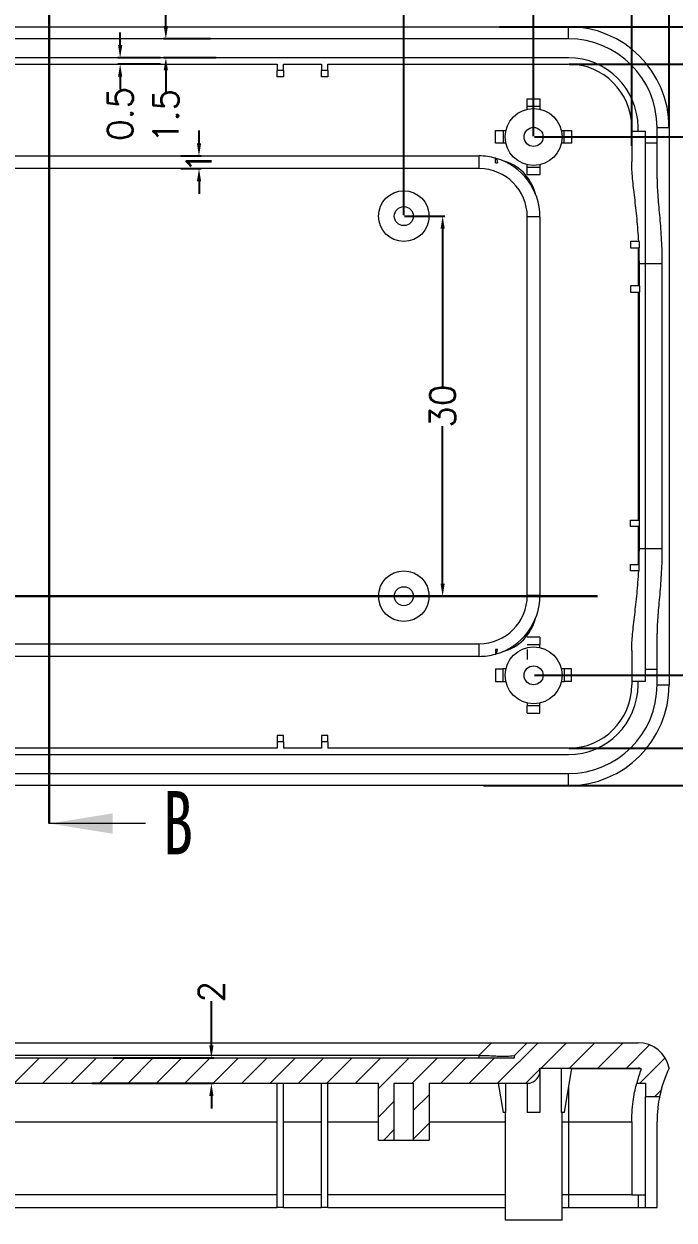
# Model space of a CAD drawing. Header units: inches. Extents: x 1309 to 2377, y 1126 to 1407.
# Drawn here: x 2067.1 to 2118.4, y 1260.8 to 1355.2 of the extents above; entities that cross this region are included whole.
import ezdxf

# ---------------------------------------------------------------- set-up
doc = ezdxf.new("R2010")
doc.units = ezdxf.units.IN
doc.header["$LTSCALE"] = 15
doc.linetypes.add('PHANTOM', pattern=[12.7, 6.35, -1.27, 1.27, -1.27, 1.27, -1.27])
doc.styles.add('SLDTEXTSTYLE6', font='TXT', dxfattribs={"width": 0.7})
doc.styles.get("Standard").update_dxf_attribs({"font": 'txt', "bigfont": 'gbcbig.shx'})
doc.dimstyles.new('2.5', dxfattribs={"dimtxt": 2, "dimasz": 1, "dimexe": 0.18, "dimexo": 0.0625, "dimgap": 0.09, "dimtad": 0, "dimdsep": 46, "dimtxsty": 'Standard', "dimcen": 1, "dimclrd": 3, "dimclre": 3, "dimadec": 0, "dimazin": 2, "dimtfac": 1, "dimtofl": 0, "dimtmove": 0, "dimatfit": 3, "dimfxl": 0, "dimtolj": 1, "dimtzin": 0, "dimarcsym": 0})

# ---------------------------------------------------------------- blocks, each defined once
blk = doc.blocks.new('*D145')
at = {"color": 3, "lineweight": -2, "transparency": 16777216}
for p, q in [((2041.075, 1340.071), (2041.075, 1365.47)), ((2097.075, 1340.071), (2097.075, 1365.47)), ((2042.075, 1365.29), (2067.319, 1365.29)), ((2096.075, 1365.29), (2070.832, 1365.29))]:
    blk.add_line(p, q, dxfattribs=at)
at = {"color": 3, "transparency": 16777216}
for points in [[(2042.075, 1365.456), (2042.075, 1365.123), (2041.075, 1365.29)], [(2096.075, 1365.456), (2096.075, 1365.123), (2097.075, 1365.29)]]:
    blk.add_solid(points, dxfattribs=at)
at = {"layer": 'Defpoints', "color": 0, "transparency": 16777216}
for p in [(2097.075, 1365.29), (2041.075, 1340.008), (2097.075, 1340.008)]:
    blk.add_point(p, dxfattribs=at)
at = {"color": 0, "transparency": 16777216, "insert": (2069.075, 1365.29), "char_height": 2, "attachment_point": 5}
blk.add_mtext('\\A1;56', dxfattribs=at)
blk = doc.blocks.new('*D146')
at = {"color": 3, "lineweight": -2, "transparency": 16777216}
for p, q in [((2030.825, 1346.32), (2030.825, 1369.396)), ((2031.825, 1369.216), (2065.985, 1369.216)), ((2106.325, 1369.216), (2072.165, 1369.216)), ((2107.325, 1346.32), (2107.325, 1369.396))]:
    blk.add_line(p, q, dxfattribs=at)
at = {"color": 3, "transparency": 16777216}
for points in [[(2031.825, 1369.383), (2031.825, 1369.05), (2030.825, 1369.216)], [(2106.325, 1369.383), (2106.325, 1369.05), (2107.325, 1369.216)]]:
    blk.add_solid(points, dxfattribs=at)
at = {"layer": 'Defpoints', "color": 0, "transparency": 16777216}
for p in [(2107.325, 1369.216), (2030.825, 1346.258), (2107.325, 1346.258)]:
    blk.add_point(p, dxfattribs=at)
at = {"color": 0, "transparency": 16777216, "insert": (2069.075, 1369.216), "char_height": 2, "attachment_point": 5}
blk.add_mtext('\\A1;76.5', dxfattribs=at)
blk = doc.blocks.new('*D147')
at = {"color": 3, "lineweight": -2, "transparency": 16777216}
for p, q in [((2023.075, 1341.267), (2023.075, 1372.425)), ((2024.075, 1372.245), (2067.319, 1372.245)), ((2114.075, 1372.245), (2070.832, 1372.245)), ((2115.075, 1345.57), (2115.075, 1372.425))]:
    blk.add_line(p, q, dxfattribs=at)
at = {"color": 3, "transparency": 16777216}
for points in [[(2024.075, 1372.411), (2024.075, 1372.078), (2023.075, 1372.245)], [(2114.075, 1372.411), (2114.075, 1372.078), (2115.075, 1372.245)]]:
    blk.add_solid(points, dxfattribs=at)
at = {"layer": 'Defpoints', "color": 0, "transparency": 16777216}
for p in [(2115.075, 1372.245), (2115.075, 1345.507), (2023.075, 1341.204)]:
    blk.add_point(p, dxfattribs=at)
at = {"color": 0, "transparency": 16777216, "insert": (2069.075, 1372.245), "char_height": 2, "attachment_point": 5}
blk.add_mtext('\\A1;92', dxfattribs=at)
blk = doc.blocks.new('*D150')
at = {"color": 3, "lineweight": -2, "transparency": 16777216}
for p, q in [((2020.126, 1344.378), (2020.126, 1377.341)), ((2021.126, 1377.161), (2065.985, 1377.161)), ((2117.025, 1377.161), (2072.165, 1377.161)), ((2118.025, 1347.071), (2118.025, 1377.341))]:
    blk.add_line(p, q, dxfattribs=at)
at = {"color": 3, "transparency": 16777216}
for points in [[(2021.126, 1377.327), (2021.126, 1376.994), (2020.126, 1377.161)], [(2117.025, 1377.327), (2117.025, 1376.994), (2118.025, 1377.161)]]:
    blk.add_solid(points, dxfattribs=at)
at = {"layer": 'Defpoints', "color": 0, "transparency": 16777216}
for p in [(2020.126, 1377.161), (2118.025, 1347.008), (2020.126, 1344.316)]:
    blk.add_point(p, dxfattribs=at)
at = {"color": 0, "transparency": 16777216, "insert": (2069.075, 1377.161), "char_height": 2, "attachment_point": 5}
blk.add_mtext('\\A1;97.9', dxfattribs=at)
blk = doc.blocks.new('*D151')
at = {"color": 3, "lineweight": -2, "transparency": 16777216}
for p, q in [((2097.138, 1340.008), (2100.321, 1340.008)), ((2100.141, 1339.008), (2100.141, 1326.598)), ((2100.141, 1311.008), (2100.141, 1323.418)), ((2097.138, 1310.008), (2100.321, 1310.008))]:
    blk.add_line(p, q, dxfattribs=at)
at = {"color": 3, "transparency": 16777216}
for points in [[(2099.974, 1339.008), (2100.307, 1339.008), (2100.141, 1340.008)], [(2099.974, 1311.008), (2100.307, 1311.008), (2100.141, 1310.008)]]:
    blk.add_solid(points, dxfattribs=at)
at = {"layer": 'Defpoints', "color": 0, "transparency": 16777216}
for p in [(2097.075, 1340.008), (2100.141, 1340.008), (2097.075, 1310.008)]:
    blk.add_point(p, dxfattribs=at)
at = {"color": 0, "transparency": 16777216, "insert": (2100.141, 1325.008), "char_height": 2, "attachment_point": 5, "rotation": 90}
blk.add_mtext('\\A1;30', dxfattribs=at)
blk = doc.blocks.new('*D155')
at = {"color": 3, "lineweight": -2, "transparency": 16777216}
for p, q in [((2107.388, 1346.258), (2125.659, 1346.258)), ((2125.479, 1345.258), (2125.479, 1326.472)), ((2125.479, 1304.759), (2125.479, 1320.292)), ((2107.388, 1303.759), (2125.659, 1303.759))]:
    blk.add_line(p, q, dxfattribs=at)
at = {"color": 3, "transparency": 16777216}
for points in [[(2125.313, 1345.258), (2125.646, 1345.258), (2125.479, 1346.258)], [(2125.313, 1304.759), (2125.646, 1304.759), (2125.479, 1303.759)]]:
    blk.add_solid(points, dxfattribs=at)
at = {"layer": 'Defpoints', "color": 0, "transparency": 16777216}
for p in [(2107.325, 1346.258), (2107.325, 1303.759), (2125.479, 1303.759)]:
    blk.add_point(p, dxfattribs=at)
at = {"color": 0, "transparency": 16777216, "insert": (2125.479, 1323.382), "char_height": 2, "attachment_point": 5, "rotation": 90}
blk.add_mtext('\\A1;42.5', dxfattribs=at)
blk = doc.blocks.new('*D158')
at = {"color": 3, "lineweight": -2, "transparency": 16777216}
for p, q in [((2104.641, 1354.958), (2136.946, 1354.958)), ((2136.766, 1353.958), (2136.766, 1328.098)), ((2136.766, 1296.059), (2136.766, 1321.918)), ((2103.367, 1295.059), (2136.946, 1295.059))]:
    blk.add_line(p, q, dxfattribs=at)
at = {"color": 3, "transparency": 16777216}
for points in [[(2136.599, 1353.958), (2136.932, 1353.958), (2136.766, 1354.958)], [(2136.599, 1296.059), (2136.932, 1296.059), (2136.766, 1295.059)]]:
    blk.add_solid(points, dxfattribs=at)
at = {"layer": 'Defpoints', "color": 0, "transparency": 16777216}
for p in [(2104.579, 1354.958), (2136.766, 1354.958), (2103.305, 1295.059)]:
    blk.add_point(p, dxfattribs=at)
at = {"color": 0, "transparency": 16777216, "insert": (2136.766, 1325.008), "char_height": 2, "attachment_point": 5, "rotation": 90}
blk.add_mtext('\\A1;59.9', dxfattribs=at)
blk = doc.blocks.new('*D165')
at = {"color": 3, "lineweight": -2, "transparency": 16777216}
for p, q in [((2080.897, 1345.758), (2080.897, 1346.758)), ((2079.47, 1344.758), (2081.077, 1344.758)), ((2079.47, 1343.758), (2081.077, 1343.758)), ((2080.897, 1342.758), (2080.897, 1341.758))]:
    blk.add_line(p, q, dxfattribs=at)
at = {"color": 3, "transparency": 16777216}
for points in [[(2080.731, 1345.758), (2081.064, 1345.758), (2080.897, 1344.758)], [(2080.731, 1342.758), (2081.064, 1342.758), (2080.897, 1343.758)]]:
    blk.add_solid(points, dxfattribs=at)
at = {"layer": 'Defpoints', "color": 0, "transparency": 16777216}
for p in [(2079.407, 1344.758), (2079.407, 1343.758), (2080.897, 1343.758)]:
    blk.add_point(p, dxfattribs=at)
at = {"color": 0, "transparency": 16777216, "insert": (2080.897, 1344.258), "char_height": 2, "attachment_point": 5, "rotation": 90}
blk.add_mtext('\\A1;1', dxfattribs=at)
blk = doc.blocks.new('*D166')
at = {"color": 3, "lineweight": -2, "transparency": 16777216}
for p, q in [((2074.668, 1353.508), (2074.668, 1354.508)), ((2077.863, 1352.508), (2074.488, 1352.508)), ((2077.863, 1352.008), (2074.488, 1352.008)), ((2074.668, 1351.008), (2074.668, 1350.008))]:
    blk.add_line(p, q, dxfattribs=at)
at = {"color": 3, "transparency": 16777216}
for points in [[(2074.502, 1353.508), (2074.835, 1353.508), (2074.668, 1352.508)], [(2074.502, 1351.008), (2074.835, 1351.008), (2074.668, 1352.008)]]:
    blk.add_solid(points, dxfattribs=at)
at = {"layer": 'Defpoints', "color": 0, "transparency": 16777216}
for p in [(2077.925, 1352.508), (2074.668, 1352.008), (2077.925, 1352.008)]:
    blk.add_point(p, dxfattribs=at)
at = {"color": 0, "transparency": 16777216, "insert": (2074.668, 1348.085), "char_height": 2, "attachment_point": 5, "rotation": 90}
blk.add_mtext('\\A1;0.5', dxfattribs=at)
blk = doc.blocks.new('*D167')
at = {"color": 3, "lineweight": -2, "transparency": 16777216}
for p, q in [((2078.278, 1355.008), (2078.278, 1356.008)), ((2081.809, 1354.008), (2078.098, 1354.008)), ((2082.255, 1352.508), (2078.098, 1352.508)), ((2078.278, 1351.508), (2078.278, 1349.675))]:
    blk.add_line(p, q, dxfattribs=at)
at = {"color": 3, "transparency": 16777216}
for points in [[(2078.111, 1355.008), (2078.445, 1355.008), (2078.278, 1354.008)], [(2078.111, 1351.508), (2078.445, 1351.508), (2078.278, 1352.508)]]:
    blk.add_solid(points, dxfattribs=at)
at = {"layer": 'Defpoints', "color": 0, "transparency": 16777216}
for p in [(2081.871, 1354.008), (2078.278, 1352.508), (2082.318, 1352.508)]:
    blk.add_point(p, dxfattribs=at)
at = {"color": 0, "transparency": 16777216, "insert": (2078.278, 1347.918), "char_height": 2, "attachment_point": 5, "rotation": 90}
blk.add_mtext('\\A1;1.5', dxfattribs=at)
blk = doc.blocks.new('*D169')
at = {"color": 3, "lineweight": -2, "transparency": 16777216}
for p, q in [((2081.876, 1274.557), (2081.876, 1278.027)), ((2074.114, 1273.557), (2082.056, 1273.557)), ((2072.429, 1271.557), (2082.056, 1271.557)), ((2081.876, 1270.557), (2081.876, 1269.557))]:
    blk.add_line(p, q, dxfattribs=at)
at = {"color": 3, "transparency": 16777216}
for points in [[(2081.709, 1274.557), (2082.042, 1274.557), (2081.876, 1273.557)], [(2081.709, 1270.557), (2082.042, 1270.557), (2081.876, 1271.557)]]:
    blk.add_solid(points, dxfattribs=at)
at = {"layer": 'Defpoints', "color": 0, "transparency": 16777216}
for p in [(2074.052, 1273.557), (2081.876, 1273.557), (2072.367, 1271.557)]:
    blk.add_point(p, dxfattribs=at)
at = {"color": 0, "transparency": 16777216, "insert": (2081.876, 1278.784), "char_height": 2, "attachment_point": 5, "rotation": 90}
blk.add_mtext('\\A1;2', dxfattribs=at)
blk = doc.blocks.new('*D190')
at = {"color": 3, "lineweight": -2, "transparency": 16777216}
for p, q in [((2110.138, 1352.008), (2131.604, 1352.008)), ((2131.424, 1351.008), (2131.424, 1326.765)), ((2131.424, 1299.008), (2131.424, 1323.252)), ((2110.138, 1298.008), (2131.604, 1298.008))]:
    blk.add_line(p, q, dxfattribs=at)
at = {"color": 3, "transparency": 16777216}
for points in [[(2131.257, 1351.008), (2131.59, 1351.008), (2131.424, 1352.008)], [(2131.257, 1299.008), (2131.59, 1299.008), (2131.424, 1298.008)]]:
    blk.add_solid(points, dxfattribs=at)
at = {"layer": 'Defpoints', "color": 0, "transparency": 16777216}
for p in [(2110.075, 1352.008), (2110.075, 1298.008), (2131.424, 1298.008)]:
    blk.add_point(p, dxfattribs=at)
at = {"color": 0, "transparency": 16777216, "insert": (2131.424, 1325.008), "char_height": 2, "attachment_point": 5, "rotation": 90}
blk.add_mtext('\\A1;54', dxfattribs=at)

msp = doc.modelspace()

# ---------------------------------------------------------------- hatches: boundary and pattern name
at = {"linetype": 'Continuous', "lineweight": 0}
h = msp.add_hatch(dxfattribs=at)
h.set_pattern_fill('ANSI31', color=4, scale=0.5, style=0)
edge = h.paths.add_edge_path(flags=0)
edge.add_arc((2011.075, 1268.504), 10, 0, 25.16984, ccw=False)
edge.add_line((2021.075, 1268.504), (2021.075, 1261.757))
edge.add_line((2021.075, 1261.757), (2022.575, 1261.757))
edge.add_line((2022.575, 1261.757), (2022.575, 1262.757))
edge.add_line((2022.575, 1262.757), (2023.075, 1262.757))
edge.add_line((2023.075, 1262.757), (2023.075, 1268.504))
edge.add_arc((2011.075, 1268.504), 12, 0, 20.40693)
edge.add_arc((2022.575, 1272.257), 0.5, 90, 120.41399, ccw=False)
edge.add_line((2022.575, 1272.757), (2030.326, 1272.757))
edge.add_line((2030.326, 1272.757), (2030.326, 1272.557))
edge.add_spline(control_points=[(2030.326, 1272.557), (2030.326, 1272.454), (2030.342, 1272.351), (2030.373, 1272.253), (2030.407, 1272.147), (2030.459, 1272.045), (2030.527, 1271.955), (2030.594, 1271.866), (2030.678, 1271.787), (2030.771, 1271.725), (2030.864, 1271.663), (2030.969, 1271.616), (2031.078, 1271.588), (2031.158, 1271.567), (2031.242, 1271.557), (2031.326, 1271.557)], knot_values=[0.003722, 0.003722, 0.003722, 0.003722, 0.004029, 0.004029, 0.004029, 0.004365, 0.004365, 0.004365, 0.004701, 0.004701, 0.004701, 0.005037, 0.005037, 0.005037, 0.005286, 0.005286, 0.005286, 0.005286], weights=[1, 1, 1, 1, 1, 1, 1, 1, 1, 1, 1, 1, 1, 1, 1, 1], degree=3, periodic=0)
edge.add_line((2031.326, 1271.557), (2039.075, 1271.557))
edge.add_line((2039.075, 1271.557), (2039.075, 1267.057))
edge.add_line((2039.075, 1267.057), (2040.325, 1267.057))
edge.add_line((2040.325, 1267.057), (2040.325, 1271.557))
edge.add_line((2040.325, 1271.557), (2041.825, 1271.557))
edge.add_line((2041.825, 1271.557), (2041.825, 1267.057))
edge.add_line((2041.825, 1267.057), (2043.075, 1267.057))
edge.add_line((2043.075, 1267.057), (2043.075, 1271.557))
edge.add_line((2043.075, 1271.557), (2095.075, 1271.557))
edge.add_line((2095.075, 1271.557), (2095.075, 1267.057))
edge.add_line((2095.075, 1267.057), (2096.325, 1267.057))
edge.add_line((2096.325, 1267.057), (2096.325, 1271.557))
edge.add_line((2096.325, 1271.557), (2097.825, 1271.557))
edge.add_line((2097.825, 1271.557), (2097.825, 1267.057))
edge.add_line((2097.825, 1267.057), (2099.075, 1267.057))
edge.add_line((2099.075, 1267.057), (2099.075, 1271.557))
edge.add_line((2099.075, 1271.557), (2106.825, 1271.557))
edge.add_spline(control_points=[(2106.825, 1271.557), (2106.893, 1271.557), (2106.96, 1271.564), (2107.027, 1271.577), (2107.136, 1271.6), (2107.244, 1271.642), (2107.34, 1271.699), (2107.4, 1271.735), (2107.456, 1271.778), (2107.507, 1271.826), (2107.589, 1271.902), (2107.659, 1271.994), (2107.711, 1272.093), (2107.763, 1272.192), (2107.798, 1272.302), (2107.815, 1272.412), (2107.821, 1272.46), (2107.825, 1272.509), (2107.825, 1272.557)], knot_values=[0.005506, 0.005506, 0.005506, 0.005506, 0.005708, 0.005708, 0.005708, 0.006044, 0.006044, 0.006044, 0.006252, 0.006252, 0.006252, 0.006588, 0.006588, 0.006588, 0.006924, 0.006924, 0.006924, 0.007068, 0.007068, 0.007068, 0.007068], weights=[1, 1, 1, 1, 1, 1, 1, 1, 1, 1, 1, 1, 1, 1, 1, 1, 1, 1, 1], degree=3, periodic=0)
edge.add_line((2107.825, 1272.557), (2107.825, 1272.757))
edge.add_line((2107.825, 1272.757), (2115.575, 1272.757))
edge.add_arc((2115.575, 1272.257), 0.5, 59.58601, 90, ccw=False)
edge.add_arc((2127.075, 1268.504), 12, 159.59307, 165.22369)
edge.add_line((2115.472, 1271.564), (2116.175, 1271.564))
edge.add_line((2116.175, 1271.564), (2116.175, 1270.485))
edge.add_line((2116.175, 1270.485), (2117.274, 1270.485))
edge.add_arc((2127.075, 1268.504), 10, 154.83016, 168.57076, ccw=False)
edge.add_arc((2115.575, 1272.257), 2.5, 11.53696, 90)
edge.add_line((2115.575, 1274.757), (2106.825, 1274.757))
edge.add_line((2106.825, 1274.757), (2105.904, 1273.835))
edge.add_ellipse((2103.075, 1276.664), major_axis=(-4.899, -4.899), ratio=0.57735, start_angle=89.08175, end_angle=90, ccw=False)
edge.add_line((2105.825, 1273.757), (2105.825, 1273.557))
edge.add_line((2105.825, 1273.557), (2032.326, 1273.557))
edge.add_line((2032.326, 1273.557), (2032.326, 1273.757))
edge.add_ellipse((2035.075, 1276.664), major_axis=(-4.899, 4.899), ratio=0.57735, start_angle=90, end_angle=90.91825, ccw=False)
edge.add_line((2032.247, 1273.835), (2031.325, 1274.757))
edge.add_line((2031.325, 1274.757), (2022.575, 1274.757))
edge.add_arc((2022.575, 1272.257), 2.5, 90, 168.46304)

# ---------------------------------------------------------------- linework, layer by layer
at = {"color": 1, "linetype": 'PHANTOM', "lineweight": 30}
for p, q in [((2069.075, 1357.958), (2069.075, 1292.059)), ((2017.126, 1310.008), (2121.025, 1310.008))]:
    msp.add_line(p, q, dxfattribs=at)
at = {"color": 7, "linetype": 'Continuous', "lineweight": 15}
for p, q in [((2028.075, 1354.958), (2110.075, 1354.958)), ((2110.075, 1354.008), (2110.075, 1354.958)), ((2110.075, 1354.008), (2028.075, 1354.008)), ((2110.075, 1352.508), (2028.075, 1352.508)), ((2051.075, 1352.008), (2087.075, 1352.008)), ((2087.075, 1352.008), (2087.075, 1351.508)), ((2087.575, 1351.508), (2087.075, 1351.508)), ((2087.075, 1351.008), (2087.075, 1351.508)), ((2087.575, 1352.008), (2090.575, 1352.008)), ((2087.575, 1351.508), (2087.575, 1352.008)), ((2087.575, 1351.508), (2087.575, 1351.008)), ((2090.575, 1352.008), (2090.575, 1351.508)), ((2090.575, 1351.008), (2090.575, 1351.508)), ((2091.075, 1351.508), (2090.575, 1351.508)), ((2091.075, 1352.008), (2110.075, 1352.008)), ((2091.075, 1351.508), (2091.075, 1352.008)), ((2091.075, 1351.508), (2091.075, 1351.008)), ((2087.575, 1351.008), (2087.075, 1351.008)), ((2091.075, 1351.008), (2090.575, 1351.008)), ((2106.825, 1349.258), (2107.825, 1349.258)), ((2106.825, 1348.668), (2106.825, 1349.258)), ((2106.825, 1348.452), (2106.825, 1348.668)), ((2107.825, 1348.668), (2106.825, 1348.668)), ((2107.825, 1349.258), (2107.825, 1348.668)), ((2107.825, 1348.668), (2107.825, 1348.452)), ((2104.325, 1345.758), (2104.325, 1346.758)), ((2104.325, 1346.758), (2104.915, 1346.758)), ((2104.915, 1346.758), (2104.915, 1345.758)), ((2104.915, 1346.758), (2105.132, 1346.758)), ((2109.519, 1346.758), (2109.736, 1346.758)), ((2109.736, 1346.758), (2110.325, 1346.758)), ((2109.736, 1345.758), (2109.736, 1346.758)), ((2110.325, 1346.758), (2110.325, 1345.758)), ((2115.075, 1347.008), (2115.075, 1346.711)), ((2115.075, 1346.711), (2115.575, 1346.711)), ((2115.075, 1346.711), (2115.075, 1344.304)), ((2115.575, 1346.711), (2115.575, 1347.008)), ((2115.575, 1346.711), (2116.175, 1346.711)), ((2116.175, 1345.758), (2116.175, 1346.711)), ((2117.075, 1345.758), (2117.075, 1347.008)), ((2117.075, 1347.008), (2118.025, 1347.008)), ((2118.025, 1347.008), (2118.025, 1303.008)), ((2104.915, 1345.758), (2104.325, 1345.758)), ((2105.132, 1345.758), (2104.915, 1345.758)), ((2109.736, 1345.758), (2109.519, 1345.758)), ((2110.325, 1345.758), (2109.736, 1345.758)), ((2117.075, 1345.758), (2116.175, 1345.758)), ((2116.175, 1336.258), (2116.175, 1345.758)), ((2117.075, 1342.946), (2117.075, 1345.758)), ((2035.125, 1344.758), (2103.025, 1344.758)), ((2103.025, 1343.758), (2103.025, 1344.758)), ((2103.025, 1343.758), (2035.125, 1343.758)), ((2106.825, 1343.847), (2106.825, 1344.064)), ((2106.825, 1343.258), (2106.825, 1343.847)), ((2107.825, 1343.847), (2106.825, 1343.847)), ((2107.825, 1344.064), (2107.825, 1343.847)), ((2107.825, 1343.847), (2107.825, 1343.258)), ((2107.825, 1343.258), (2106.825, 1343.258)), ((2107.825, 1339.958), (2106.825, 1339.958)), ((2106.825, 1310.058), (2106.825, 1339.958)), ((2107.825, 1339.958), (2107.825, 1310.058)), ((2115.653, 1338.008), (2114.975, 1338.008)), ((2114.975, 1338.008), (2114.975, 1337.508)), ((2115.653, 1338.008), (2115.653, 1337.508)), ((2114.975, 1337.508), (2115.653, 1337.508)), ((2115.575, 1337.508), (2115.575, 1334.508)), ((2115.677, 1336.258), (2116.175, 1336.258)), ((2115.677, 1334.508), (2115.677, 1336.258)), ((2116.175, 1336.258), (2117.462, 1336.258)), ((2116.175, 1313.758), (2116.175, 1336.258)), ((2117.462, 1336.258), (2117.462, 1313.758)), ((2114.975, 1334.508), (2114.975, 1334.008)), ((2115.677, 1334.508), (2114.975, 1334.508)), ((2115.677, 1334.508), (2115.677, 1334.008)), ((2114.975, 1334.008), (2115.677, 1334.008)), ((2115.575, 1334.008), (2115.575, 1316.008)), ((2115.677, 1316.008), (2115.677, 1334.008)), ((2114.975, 1315.508), (2114.975, 1316.008)), ((2114.975, 1316.008), (2115.677, 1316.008)), ((2115.677, 1315.508), (2114.975, 1315.508)), ((2115.575, 1315.508), (2115.575, 1312.508)), ((2115.677, 1315.508), (2115.677, 1316.008)), ((2115.677, 1313.758), (2115.677, 1315.508)), ((2115.677, 1313.758), (2116.175, 1313.758)), ((2116.175, 1313.758), (2117.462, 1313.758)), ((2116.175, 1304.258), (2116.175, 1313.758)), ((2114.975, 1312.008), (2114.975, 1312.508)), ((2114.975, 1312.508), (2115.63, 1312.508)), ((2115.63, 1312.508), (2115.653, 1312.508)), ((2115.63, 1312.508), (2115.63, 1312.008)), ((2115.63, 1312.008), (2114.975, 1312.008)), ((2107.825, 1310.058), (2106.825, 1310.058)), ((2117.075, 1304.258), (2117.075, 1307.07)), ((2035.125, 1306.258), (2103.025, 1306.258)), ((2103.025, 1305.258), (2103.025, 1306.258)), ((2107.825, 1306.759), (2106.825, 1306.759)), ((2107.825, 1306.17), (2106.825, 1306.17)), ((2107.825, 1306.759), (2107.825, 1306.17)), ((2107.825, 1305.953), (2107.825, 1306.17)), ((2103.025, 1305.258), (2035.125, 1305.258)), ((2106.825, 1305.809), (2106.825, 1305.22)), ((2106.825, 1305.22), (2106.825, 1305.003)), ((2115.075, 1305.713), (2115.075, 1303.306)), ((2104.325, 1304.259), (2104.915, 1304.259)), ((2104.325, 1304.259), (2104.325, 1303.259)), ((2104.915, 1303.259), (2104.915, 1304.259)), ((2105.132, 1304.259), (2104.915, 1304.259)), ((2109.736, 1304.259), (2109.519, 1304.259)), ((2109.736, 1304.259), (2109.736, 1303.259)), ((2110.325, 1304.259), (2109.736, 1304.259)), ((2110.325, 1303.259), (2110.325, 1304.259)), ((2116.175, 1304.258), (2117.075, 1304.258)), ((2116.175, 1303.306), (2116.175, 1304.258)), ((2117.075, 1303.008), (2117.075, 1304.258)), ((2104.325, 1303.259), (2104.915, 1303.259)), ((2104.915, 1303.259), (2105.132, 1303.259)), ((2109.519, 1303.259), (2109.736, 1303.259)), ((2110.325, 1303.259), (2109.736, 1303.259)), ((2115.075, 1303.306), (2115.075, 1303.008)), ((2115.075, 1303.306), (2115.575, 1303.306)), ((2115.575, 1303.008), (2115.575, 1303.306)), ((2115.575, 1303.306), (2116.175, 1303.306)), ((2117.075, 1303.008), (2118.025, 1303.008)), ((2106.825, 1301.565), (2106.825, 1301.348)), ((2106.825, 1300.759), (2106.825, 1301.348)), ((2107.825, 1301.348), (2106.825, 1301.348)), ((2107.825, 1301.348), (2107.825, 1301.565)), ((2107.825, 1300.759), (2107.825, 1301.348)), ((2106.825, 1300.759), (2107.825, 1300.759)), ((2087.075, 1299.008), (2087.075, 1298.508)), ((2087.575, 1299.008), (2087.075, 1299.008)), ((2087.575, 1298.508), (2087.075, 1298.508)), ((2087.075, 1298.508), (2087.075, 1298.008)), ((2087.575, 1298.508), (2087.575, 1299.008)), ((2087.575, 1298.508), (2087.575, 1298.008)), ((2090.575, 1299.008), (2090.575, 1298.508)), ((2091.075, 1299.008), (2090.575, 1299.008)), ((2091.075, 1298.508), (2090.575, 1298.508)), ((2090.575, 1298.508), (2090.575, 1298.008)), ((2091.075, 1298.508), (2091.075, 1299.008)), ((2091.075, 1298.508), (2091.075, 1298.008)), ((2028.075, 1297.508), (2110.075, 1297.508)), ((2087.075, 1298.008), (2051.075, 1298.008)), ((2090.575, 1298.008), (2087.575, 1298.008)), ((2110.075, 1298.008), (2091.075, 1298.008)), ((2028.075, 1296.008), (2110.075, 1296.008)), ((2110.075, 1295.059), (2110.075, 1296.008)), ((2110.075, 1295.059), (2028.075, 1295.059)), ((2034.154, 1274.757), (2103.997, 1274.757)), ((2102.997, 1273.757), (2103.997, 1274.757)), ((2103.997, 1274.757), (2106.825, 1274.757)), ((2106.825, 1274.757), (2105.904, 1273.835)), ((2106.825, 1274.757), (2115.575, 1274.757)), ((2032.326, 1273.557), (2105.825, 1273.557)), ((2102.997, 1273.757), (2035.154, 1273.757)), ((2103.025, 1273.557), (2103.025, 1273.757)), ((2105.825, 1273.557), (2105.825, 1273.757)), ((2107.825, 1272.757), (2115.575, 1272.757)), ((2107.825, 1272.557), (2107.825, 1272.757)), ((2107.825, 1272.757), (2107.825, 1269.257)), ((2109.519, 1269.257), (2109.519, 1272.757)), ((2110.325, 1272.757), (2109.736, 1269.257)), ((2115.828, 1272.688), (2110.314, 1272.688)), ((2043.075, 1271.557), (2095.075, 1271.557)), ((2087.075, 1261.757), (2087.075, 1271.557)), ((2087.575, 1261.757), (2087.575, 1271.557)), ((2090.575, 1261.757), (2090.575, 1271.557)), ((2091.075, 1261.757), (2091.075, 1271.557)), ((2095.075, 1267.057), (2095.075, 1271.557)), ((2096.325, 1271.557), (2097.825, 1271.557)), ((2096.325, 1267.057), (2096.325, 1271.557)), ((2097.825, 1271.557), (2097.825, 1267.057)), ((2099.075, 1271.557), (2106.825, 1271.557)), ((2099.075, 1271.557), (2099.075, 1267.057)), ((2104.527, 1271.557), (2104.915, 1269.257)), ((2105.132, 1269.257), (2105.132, 1271.557)), ((2106.825, 1271.557), (2106.825, 1269.257)), ((2115.472, 1271.564), (2116.175, 1271.564)), ((2116.175, 1271.564), (2116.175, 1270.485)), ((2117.274, 1270.485), (2116.175, 1270.485)), ((2116.175, 1261.757), (2116.175, 1270.485)), ((2105.132, 1269.257), (2104.915, 1269.257)), ((2105.075, 1269.257), (2105.075, 1260.757)), ((2107.825, 1269.257), (2106.825, 1269.257)), ((2109.736, 1269.257), (2109.519, 1269.257)), ((2109.575, 1260.757), (2109.575, 1269.257)), ((2051.075, 1268.504), (2087.075, 1268.504)), ((2087.575, 1268.504), (2090.575, 1268.504)), ((2110.075, 1268.504), (2115.075, 1268.504)), ((2110.075, 1268.504), (2110.075, 1262.757)), ((2115.075, 1268.504), (2115.075, 1262.757)), ((2117.075, 1261.757), (2117.075, 1268.504)), ((2095.075, 1267.057), (2096.325, 1267.057)), ((2096.325, 1267.057), (2097.825, 1267.057)), ((2097.825, 1267.057), (2099.075, 1267.057)), ((2087.075, 1262.757), (2051.075, 1262.757)), ((2090.575, 1262.757), (2087.575, 1262.757)), ((2105.075, 1262.757), (2091.075, 1262.757)), ((2110.075, 1262.757), (2109.575, 1262.757)), ((2115.075, 1262.757), (2110.075, 1262.757)), ((2110.075, 1262.757), (2110.075, 1261.757)), ((2115.075, 1262.757), (2115.575, 1262.757)), ((2115.575, 1262.757), (2116.175, 1262.757)), ((2115.575, 1262.757), (2115.575, 1261.757)), ((2051.075, 1261.757), (2087.075, 1261.757)), ((2087.575, 1261.757), (2087.075, 1261.757)), ((2087.575, 1261.757), (2090.575, 1261.757)), ((2091.075, 1261.757), (2090.575, 1261.757)), ((2091.075, 1261.757), (2105.075, 1261.757)), ((2109.575, 1261.757), (2110.075, 1261.757)), ((2110.075, 1261.757), (2115.575, 1261.757)), ((2115.575, 1261.757), (2116.175, 1261.757)), ((2116.175, 1261.757), (2117.075, 1261.757)), ((2109.575, 1260.757), (2105.075, 1260.757))]:
    msp.add_line(p, q, dxfattribs=at)
at = {"color": 7, "linetype": 'Continuous', "lineweight": 0}
msp.add_line((2076.675, 1292.059), (2069.075, 1292.059), dxfattribs=at)
at = {"color": 8, "linetype": 'Continuous', "lineweight": 15}
for p, q in [((2110.075, 1271.272), (2110.075, 1268.504)), ((2091.075, 1268.504), (2095.075, 1268.504)), ((2099.075, 1268.504), (2105.075, 1268.504)), ((2109.575, 1268.504), (2110.075, 1268.504))]:
    msp.add_line(p, q, dxfattribs=at)
at = {"color": 7, "linetype": 'Continuous', "lineweight": 15}
for centre, radius in [((2107.325, 1346.258), 2.25), ((2107.325, 1346.258), 0.75), ((2097.075, 1340.008), 2), ((2097.075, 1340.008), 0.75), ((2097.075, 1310.008), 2), ((2097.075, 1310.008), 0.75), ((2107.325, 1303.759), 2.25), ((2107.325, 1303.759), 0.75)]:
    msp.add_circle(centre, radius, dxfattribs=at)
for centre, radius, start, end in [((2110.075, 1347.008), 7.949, 0, 90), ((2110.075, 1347.008), 7, 0, 90), ((2110.075, 1347.008), 5.5, 0, 90), ((2110.075, 1347.008), 5, 0, 90), ((2103.025, 1339.958), 4.8, 74.28614, 90), ((2103.025, 1339.958), 3.8, 0, 90), ((2103.025, 1339.958), 4.8, 73.86808, 74.28614), ((2103.025, 1339.958), 4.8, 0, 73.86808), ((2103.025, 1310.058), 3.8, 270, 0), ((2103.025, 1310.058), 4.8, 286.13192, 0), ((2103.025, 1310.058), 4.8, 270, 285.71386), ((2103.025, 1310.058), 4.8, 285.71386, 286.13192), ((2110.075, 1303.008), 5.5, 270, 0), ((2110.075, 1303.008), 7, 270, 0), ((2110.075, 1303.008), 5, 270, 0), ((2110.075, 1303.008), 7.949, 270, 0), ((2115.575, 1272.257), 2.5, 11.53696, 90), ((2127.075, 1268.504), 12, 159.59307, 165.22369), ((2115.575, 1272.257), 0.5, 59.58601, 90), ((2127.075, 1268.504), 10, 154.83016, 168.57076)]:
    msp.add_arc(centre, radius, start, end, dxfattribs=at)
for centre, major_axis, start_param, end_param in [((2099.168, 1336.102), (-7.348, -7.348), 2.825243, 3.457942), ((2099.168, 1313.915), (-7.348, 7.348), 2.825243, 3.457942), ((2103.075, 1276.664), (-4.899, -4.899), 1.55477, 1.570796), ((2105.825, 1279.414), (-4.899, -4.899), 0.523599, 0.529392)]:
    msp.add_ellipse(centre, major_axis=major_axis, ratio=0.57735, start_param=start_param, end_param=end_param, dxfattribs=at)
for points, knots in [([(2104.325, 1344.208), (2104.325, 1344.323), (2104.325, 1344.417), (2104.325, 1344.545), (2104.325, 1344.579), (2104.325, 1344.579)], [0, 0, 0, 0, 0.5, 0.5, 1, 1, 1, 1]), ([(2115.63, 1338.008), (2115.598, 1338.614), (2115.55, 1339.212), (2115.436, 1340.38), (2115.373, 1340.937), (2115.281, 1341.735), (2115.251, 1341.995), (2115.195, 1342.501), (2115.169, 1342.749), (2115.104, 1343.464), (2115.075, 1343.903), (2115.075, 1344.304)], [0, 0, 0, 0, 0.25, 0.25, 0.5, 0.5, 0.625, 0.625, 0.75, 0.75, 1, 1, 1, 1]), ([(2117.075, 1342.946), (2117.075, 1342.502), (2117.104, 1342.024), (2117.164, 1341.256), (2117.187, 1340.992), (2117.235, 1340.445), (2117.26, 1340.163), (2117.334, 1339.306), (2117.379, 1338.719), (2117.443, 1337.508), (2117.462, 1336.883), (2117.462, 1336.258)], [0, 0, 0, 0, 0.25, 0.25, 0.375, 0.375, 0.5, 0.5, 0.75, 0.75, 1, 1, 1, 1]), ([(2117.462, 1313.758), (2117.462, 1313.134), (2117.444, 1312.52), (2117.396, 1311.615), (2117.377, 1311.316), (2117.334, 1310.724), (2117.31, 1310.429), (2117.236, 1309.572), (2117.185, 1309.03), (2117.104, 1308.002), (2117.075, 1307.514), (2117.075, 1307.07)], [0, 0, 0, 0, 0.25, 0.25, 0.375, 0.375, 0.5, 0.5, 0.75, 0.75, 1, 1, 1, 1]), ([(2115.075, 1305.713), (2115.075, 1306.115), (2115.104, 1306.552), (2115.168, 1307.259), (2115.194, 1307.503), (2115.249, 1308.009), (2115.28, 1308.272), (2115.373, 1309.079), (2115.436, 1309.636), (2115.521, 1310.503), (2115.547, 1310.797), (2115.593, 1311.396), (2115.614, 1311.702), (2115.63, 1312.008)], [0, 0, 0, 0, 0.25, 0.25, 0.375, 0.375, 0.5, 0.5, 0.75, 0.75, 0.875, 0.875, 1, 1, 1, 1]), ([(2104.325, 1305.809), (2104.325, 1305.694), (2104.325, 1305.6), (2104.325, 1305.472), (2104.325, 1305.438), (2104.325, 1305.438)], [0, 0, 0, 0, 0.5, 0.5, 1, 1, 1, 1]), ([(2103.025, 1273.757), (2103.208, 1273.758), (2103.388, 1273.753), (2103.742, 1273.74), (2103.917, 1273.731), (2104.253, 1273.715), (2104.412, 1273.708), (2104.715, 1273.698), (2104.858, 1273.695), (2105.116, 1273.694), (2105.232, 1273.697), (2105.437, 1273.706), (2105.526, 1273.713), (2105.739, 1273.737), (2105.818, 1273.757), (2105.825, 1273.757)], [0, 0, 0, 0, 0.125, 0.125, 0.25, 0.25, 0.375, 0.375, 0.5, 0.5, 0.625, 0.625, 0.75, 0.75, 1, 1, 1, 1]), ([(2106.825, 1271.557), (2106.955, 1271.557), (2107.087, 1271.583), (2107.327, 1271.682), (2107.44, 1271.757), (2107.625, 1271.943), (2107.699, 1272.054), (2107.799, 1272.295), (2107.825, 1272.427), (2107.825, 1272.557)], [0, 0, 0, 0, 0.25, 0.25, 0.5, 0.5, 0.75, 0.75, 1, 1, 1, 1]), ([(2115.075, 1268.504), (2115.075, 1269.194), (2115.133, 1269.794), (2115.251, 1270.566), (2115.296, 1270.803), (2115.385, 1271.223), (2115.43, 1271.406), (2115.472, 1271.564)], [0, 0, 0, 0, 0.5, 0.5, 0.75, 0.75, 1, 1, 1, 1]), ([(2117.274, 1270.485), (2117.226, 1270.252), (2117.178, 1269.97), (2117.102, 1269.308), (2117.075, 1268.926), (2117.075, 1268.504)], [0, 0, 0, 0, 0.5, 0.5, 1, 1, 1, 1])]:
    msp.add_open_spline(points, degree=3, knots=knots, dxfattribs=at)
for points in [[(2104.325, 1344.208), (2104.351, 1344.208), (2104.403, 1344.208), (2104.455, 1344.208), (2104.481, 1344.208)], [(2104.359, 1344.569), (2104.406, 1344.556), (2104.45, 1344.42), (2104.481, 1344.208)], [(2115.677, 1336.258), (2115.677, 1336.68), (2115.669, 1337.096), (2115.653, 1337.508)], [(2115.653, 1312.508), (2115.669, 1312.922), (2115.677, 1313.339), (2115.677, 1313.758)], [(2104.481, 1305.809), (2104.455, 1305.809), (2104.403, 1305.809), (2104.351, 1305.809), (2104.325, 1305.809)], [(2104.359, 1305.447), (2104.406, 1305.461), (2104.45, 1305.597), (2104.481, 1305.809)]]:
    msp.add_open_spline(points, degree=3, dxfattribs=at)
at = {"color": 7, "linetype": 'Continuous', "lineweight": 0}
msp.add_solid([(2069.075, 1292.059), (2074.075, 1291.259), (2074.075, 1292.859)], dxfattribs=at)

# ---------------------------------------------------------------- texts
at = {"color": 7, "linetype": 'Continuous', "insert": (2078.051, 1294.624), "char_height": 5, "attachment_point": 1, "style": 'SLDTEXTSTYLE6'}
msp.add_mtext('B', dxfattribs=at)

# ---------------------------------------------------------------- dimensions: what is measured, and where the dimension line sits
for base, p1, p2, picture, middle in [((2020.126, 1377.161), (2118.025, 1347.008), (2020.126, 1344.316), '*D150', (2069.075, 1377.161)), ((2115.075, 1372.245), (2023.075, 1341.204), (2115.075, 1345.507), '*D147', (2069.075, 1372.245)), ((2107.325, 1369.216), (2030.825, 1346.258), (2107.325, 1346.258), '*D146', (2069.075, 1369.216)), ((2097.075, 1365.29), (2041.075, 1340.008), (2097.075, 1340.008), '*D145', (2069.075, 1365.29))]:
    dim = msp.add_linear_dim(base=base, p1=p1, p2=p2, dimstyle='2.5')
    dim.commit()
    dim.dimension.update_dxf_attribs({"geometry": picture, "text_midpoint": middle, "dimtype": 160})
for base, p1, p2, picture, middle in [((2078.278, 1352.508), (2081.871, 1354.008), (2082.318, 1352.508), '*D167', (2078.278, 1347.918)), ((2074.668, 1352.008), (2077.925, 1352.508), (2077.925, 1352.008), '*D166', (2074.668, 1348.085)), ((2136.766, 1354.958), (2103.305, 1295.059), (2104.579, 1354.958), '*D158', (2136.766, 1325.008)), ((2125.479, 1303.759), (2107.325, 1346.258), (2107.325, 1303.759), '*D155', (2125.479, 1323.382)), ((2081.876, 1273.557), (2072.367, 1271.557), (2074.052, 1273.557), '*D169', (2081.876, 1278.784))]:
    dim = msp.add_linear_dim(base=base, p1=p1, p2=p2, angle=90, dimstyle='2.5')
    dim.commit()
    dim.dimension.update_dxf_attribs({"geometry": picture, "text_midpoint": middle, "dimtype": 160})
for base, p1, p2, picture, middle in [((2131.424, 1298.008), (2110.075, 1352.008), (2110.075, 1298.008), '*D190', (2131.424, 1325.008)), ((2080.897, 1343.758), (2079.407, 1344.758), (2079.407, 1343.758), '*D165', (2080.897, 1344.258)), ((2100.141, 1340.008), (2097.075, 1310.008), (2097.075, 1340.008), '*D151', (2100.141, 1325.008))]:
    dim = msp.add_linear_dim(base=base, p1=p1, p2=p2, angle=90, dimstyle='2.5')
    dim.commit()
    dim.dimension.update_dxf_attribs({"geometry": picture, "text_midpoint": middle})

doc.saveas('drawing.dxf')
